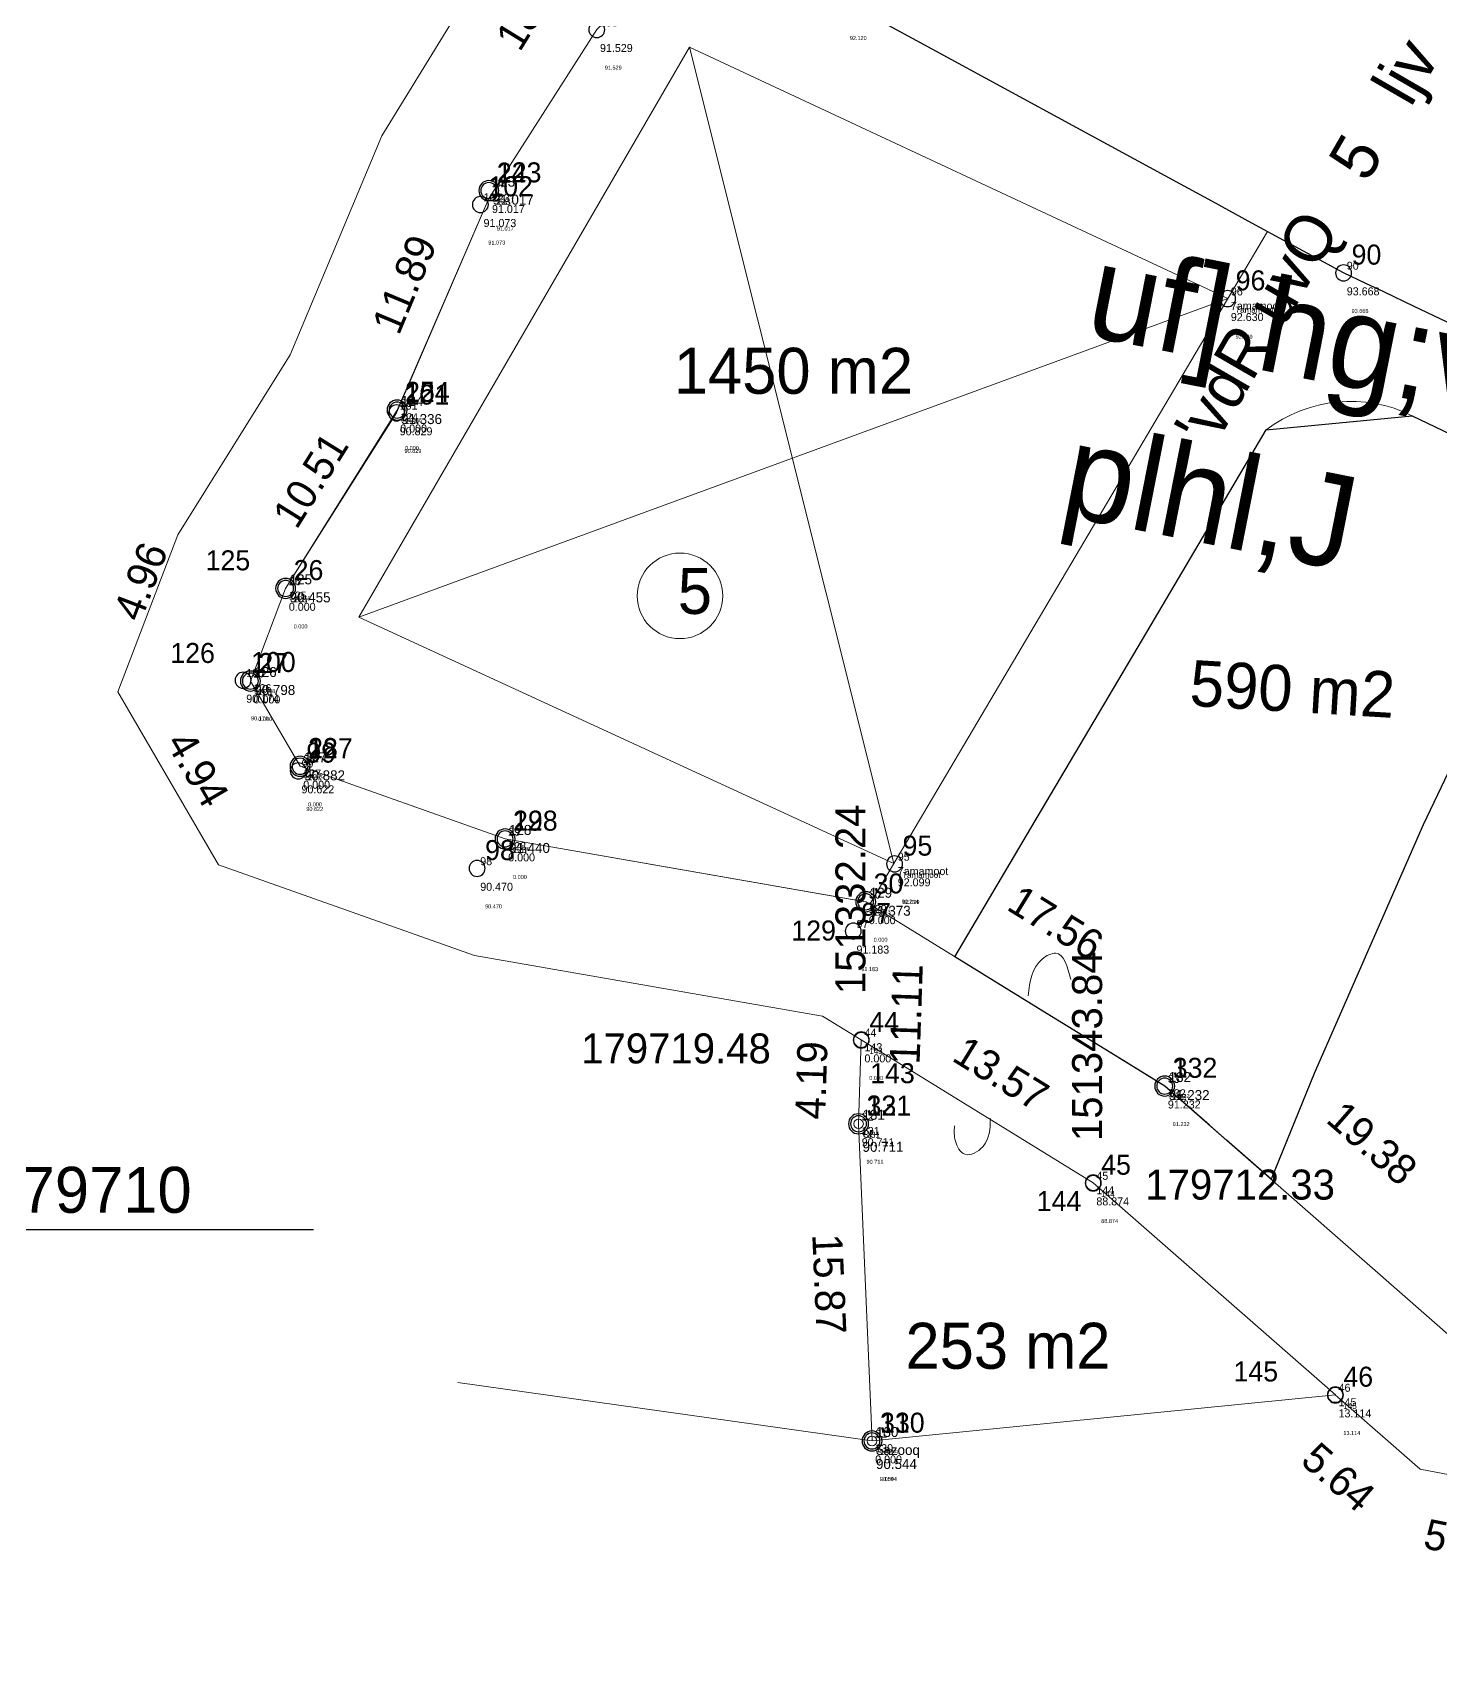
# Model space of a CAD drawing. Header units: millimetres. Extents: x 0 to 151572, y 0 to 180002.
# Drawn here: x 151290.8 to 151361.2, y 179687.8 to 179769.8 of the extents above; entities that cross this region are included whole.
import ezdxf

# ---------------------------------------------------------------- set-up
doc = ezdxf.new("R2010")
doc.units = ezdxf.units.MM
doc.layers.get('0').update_dxf_attribs({"linetype": 'CONTINUOUS'})
doc.layers.get('DEFPOINTS').update_dxf_attribs({"linetype": 'CONTINUOUS'})
for name, color, linetype in [('123', 7, 'CONTINUOUS'), ('124', 7, 'CONTINUOUS'), ('125', 7, 'CONTINUOUS'), ('126', 7, 'CONTINUOUS'), ('127', 7, 'CONTINUOUS'), ('128', 7, 'CONTINUOUS'), ('129', 7, 'CONTINUOUS'), ('130', 7, 'CONTINUOUS'), ('131', 7, 'CONTINUOUS'), ('132', 7, 'CONTINUOUS'), ('143', 7, 'CONTINUOUS'), ('144', 7, 'CONTINUOUS'), ('145', 7, 'CONTINUOUS'), ('5azooq', 7, 'CONTINUOUS'), ('7amamoot', 7, 'CONTINUOUS'), ('cr', 7, 'CONTINUOUS'), ('DIM', 12, 'CONTINUOUS'), ('DIM6', 2, 'CONTINUOUS'), ('FRAME', 7, 'CONTINUOUS'), ('LINE', 3, 'CONTINUOUS'), ('Point_Codes', 7, 'CONTINUOUS'), ('Point_Elevations', 7, 'CONTINUOUS'), ('Point_Names', 7, 'CONTINUOUS'), ('TEXT', 6, 'CONTINUOUS')]:
    doc.layers.add(name, color=color, linetype=linetype)
doc.styles.add('F1', font='f1.shx', dxfattribs={"height": 0.5})
doc.styles.add('MONOTEXT', font='txt')
doc.dimstyles.new('250', dxfattribs={"dimtxt": 1.5, "dimasz": 0.18, "dimexe": 0.18, "dimexo": 0.0625, "dimgap": 0.09, "dimtad": 0, "dimzin": 0, "dimdsep": 46, "dimtxsty": 'Standard', "dimcen": 0.09, "dimse1": 1, "dimse2": 1, "dimsd1": 1, "dimsd2": 1, "dimclrt": 2, "dimazin": 0, "dimtfac": 1, "dimtofl": 0, "dimtmove": 0, "dimatfit": 3, "dimfxl": 1, "dimtolj": 1, "dimtzin": 0, "dimarcsym": 0})

# ---------------------------------------------------------------- blocks, each defined once
blk = doc.blocks.new('CIRCLE', base_point=(100, 100))
at = {"color": 0}
for start, end in [(90, 270), (270, 90)]:
    blk.add_arc((100, 100), 100, start, end, dxfattribs=at)
at = {"flags": 1}
for tag in ['NAME', 'FEATURE_CODE']:
    blk.add_attdef(tag, (0, 0), '', height=1, dxfattribs=at)
blk = doc.blocks.new('*D50')
at = {"layer": 'DEFPOINTS', "color": 0, "transparency": 16777216}
for p in [(151301.697, 179737.421), (151304.184, 179733.157), (151300.307, 179730.895)]:
    blk.add_point(p, dxfattribs=at)
at = {"layer": 'DIM6', "color": 2, "lineweight": 0, "transparency": 16777216, "insert": (151299.063, 179733.028), "char_height": 1.5, "attachment_point": 5, "rotation": 300.25381}
blk.add_mtext('\\A1;4.94', dxfattribs=at)
blk = doc.blocks.new('*D49')
at = {"layer": 'DEFPOINTS', "color": 0, "transparency": 16777216}
for p in [(151303.462, 179742.052), (151295.253, 179739.878), (151301.697, 179737.421)]:
    blk.add_point(p, dxfattribs=at)
at = {"layer": 'DIM6', "color": 2, "lineweight": 0, "transparency": 16777216, "insert": (151296.215, 179742.403), "char_height": 1.5, "attachment_point": 5, "rotation": 69.13012}
blk.add_mtext('\\A1;4.96', dxfattribs=at)
blk = doc.blocks.new('*D48')
at = {"layer": 'DEFPOINTS', "color": 0, "transparency": 16777216}
for p in [(151309.032, 179750.965), (151301.928, 179743.01), (151303.462, 179742.052)]:
    blk.add_point(p, dxfattribs=at)
at = {"layer": 'DIM6', "color": 2, "lineweight": 0, "transparency": 16777216, "insert": (151304.713, 179747.467), "char_height": 1.5, "attachment_point": 5, "rotation": 58.00215}
blk.add_mtext('\\A1;10.51', dxfattribs=at)
blk = doc.blocks.new('*D47')
at = {"layer": 'DEFPOINTS', "color": 0, "transparency": 16777216}
for p in [(151313.62, 179761.935), (151307.113, 179751.768), (151309.032, 179750.965)]:
    blk.add_point(p, dxfattribs=at)
at = {"layer": 'DIM6', "color": 2, "lineweight": 0, "transparency": 16777216, "insert": (151309.407, 179757.253), "char_height": 1.5, "attachment_point": 5, "rotation": 67.3004}
blk.add_mtext('\\A1;11.89', dxfattribs=at)
blk = doc.blocks.new('*D46')
at = {"layer": 'DEFPOINTS', "color": 0, "transparency": 16777216}
for p in [(151323.25, 179777.588), (151311.04, 179763.522), (151313.62, 179761.935)]:
    blk.add_point(p, dxfattribs=at)
at = {"layer": 'DIM6', "color": 2, "lineweight": 0, "transparency": 16777216, "insert": (151315.855, 179771.348), "char_height": 1.5, "attachment_point": 5, "rotation": 58.40105}
blk.add_mtext('\\A1;18.38', dxfattribs=at)
blk = doc.blocks.new('*D20')
at = {"layer": 'DEFPOINTS', "color": 0, "transparency": 16777216}
for p in [(151350.496, 179720.697), (151347.411, 179717.173), (151361.991, 179704.412)]:
    blk.add_point(p, dxfattribs=at)
at = {"layer": 'DIM6', "color": 2, "lineweight": 0, "transparency": 16777216, "insert": (151357.786, 179714.317), "char_height": 1.5, "attachment_point": 5, "rotation": 318.80729}
blk.add_mtext('\\A1;19.38', dxfattribs=at)
blk = doc.blocks.new('*D19')
at = {"layer": 'DEFPOINTS', "color": 0, "transparency": 16777216}
for p in [(151332.105, 179715.287), (151330.97, 179699.356), (151332.778, 179699.432)]:
    blk.add_point(p, dxfattribs=at)
at = {"layer": 'DIM6', "color": 2, "lineweight": 0, "transparency": 16777216, "insert": (151330.634, 179707.283), "char_height": 1.5, "attachment_point": 5, "rotation": 272.43009}
blk.add_mtext('\\A1;15.87', dxfattribs=at)
blk = doc.blocks.new('*D18')
at = {"layer": 'DEFPOINTS', "color": 0, "transparency": 16777216}
for p in [(151332.466, 179726.387), (151332.105, 179715.287), (151334.308, 179715.215)]:
    blk.add_point(p, dxfattribs=at)
at = {"layer": 'DIM6', "color": 2, "lineweight": 0, "transparency": 16777216, "insert": (151334.488, 179720.765), "char_height": 1.5, "attachment_point": 5, "rotation": 88.13537}
blk.add_mtext('\\A1;11.11', dxfattribs=at)
blk = doc.blocks.new('*D16')
at = {"layer": 'DEFPOINTS', "color": 0, "transparency": 16777216}
for p in [(151355.944, 179701.732), (151360.187, 179698.018), (151358.216, 179695.766)]:
    blk.add_point(p, dxfattribs=at)
at = {"layer": 'DIM6', "color": 2, "lineweight": 0, "transparency": 16777216, "insert": (151356.094, 179697.622), "char_height": 1.5, "attachment_point": 5, "rotation": 318.80729}
blk.add_mtext('\\A1;5.64', dxfattribs=at)
blk = doc.blocks.new('*D15')
at = {"layer": 'DEFPOINTS', "color": 0, "transparency": 16777216}
for p in [(151360.187, 179698.018), (151365.73, 179696.888), (151365.112, 179693.858)]:
    blk.add_point(p, dxfattribs=at)
at = {"layer": 'DIM6', "color": 2, "lineweight": 0, "transparency": 16777216, "insert": (151362.34, 179694.423), "char_height": 1.5, "attachment_point": 5, "rotation": 348.47142}
blk.add_mtext('\\A1;5.66', dxfattribs=at)
blk = doc.blocks.new('*D13')
at = {"layer": 'DEFPOINTS', "color": 0, "transparency": 16777216}
for p in [(151334.614, 179729.871), (151332.466, 179726.387, 91.373), (151347.411, 179717.173, 91.232)]:
    blk.add_point(p, dxfattribs=at)
at = {"layer": 'DIM6', "color": 2, "lineweight": 0, "transparency": 16777216, "insert": (151341.968, 179725.337), "char_height": 1.5, "attachment_point": 5, "rotation": 328.34609}
blk.add_mtext('\\A1;17.56', dxfattribs=at)
blk = doc.blocks.new('*D11')
at = {"layer": 'DEFPOINTS', "color": 0, "transparency": 16777216}
for p in [(151333.456, 179721.35), (151332.284, 179719.45), (151343.836, 179712.328)]:
    blk.add_point(p, dxfattribs=at)
at = {"layer": 'DIM6', "color": 2, "lineweight": 0, "transparency": 16777216, "insert": (151339.232, 179717.789), "char_height": 1.5, "attachment_point": 5, "rotation": 328.34609}
blk.add_mtext('\\A1;13.57', dxfattribs=at)
blk = doc.blocks.new('*D10')
at = {"layer": 'DEFPOINTS', "color": 0, "transparency": 16777216}
for p in [(151329.821, 179719.556), (151332.241, 179719.477), (151332.105, 179715.287)]:
    blk.add_point(p, dxfattribs=at)
at = {"layer": 'DIM6', "color": 2, "lineweight": 0, "transparency": 16777216, "insert": (151329.753, 179717.461), "char_height": 1.5, "attachment_point": 5, "rotation": 88.13537}
blk.add_mtext('\\A1;4.19', dxfattribs=at)
blk = doc.blocks.new('*D7')
at = {"layer": 'DEFPOINTS', "color": 0, "transparency": 16777216}
for p in [(151343.543, 179713.574), (151343.836, 179712.328), (0, 0)]:
    blk.add_point(p, dxfattribs=at)
at = {"layer": 'DIM6', "color": 2, "lineweight": 0, "transparency": 16777216, "insert": (151343.543, 179719.164), "char_height": 1.5, "attachment_point": 5, "rotation": 90}
blk.add_mtext('\\A1;151343.84', dxfattribs=at)
blk = doc.blocks.new('*D6')
at = {"layer": 'DEFPOINTS', "color": 0, "transparency": 16777216}
for p in [(151343.836, 179712.328), (151345.592, 179712.238), (0, 0)]:
    blk.add_point(p, dxfattribs=at)
at = {"layer": 'DIM6', "color": 2, "lineweight": 0, "transparency": 16777216, "insert": (151351.182, 179712.238), "char_height": 1.5, "attachment_point": 5}
blk.add_mtext('\\A1;179712.33', dxfattribs=at)
blk = doc.blocks.new('*D5')
at = {"layer": 'DEFPOINTS', "color": 0, "transparency": 16777216}
for p in [(151331.71, 179720.918), (151332.241, 179719.477), (0, 0)]:
    blk.add_point(p, dxfattribs=at)
at = {"layer": 'DIM6', "color": 2, "lineweight": 0, "transparency": 16777216, "insert": (151331.71, 179726.508), "char_height": 1.5, "attachment_point": 5, "rotation": 90}
blk.add_mtext('\\A1;151332.24', dxfattribs=at)
blk = doc.blocks.new('*D4')
at = {"layer": 'DEFPOINTS', "color": 0, "transparency": 16777216}
for p in [(151328.569, 179719.044), (151332.241, 179719.477), (0, 0)]:
    blk.add_point(p, dxfattribs=at)
at = {"layer": 'DIM6', "color": 2, "lineweight": 0, "transparency": 16777216, "insert": (151322.979, 179719.044), "char_height": 1.5, "attachment_point": 5}
blk.add_mtext('\\A1;179719.48', dxfattribs=at)
blk = doc.blocks.new('A$C45845B06')
at = {"color": 30}
ref = blk.add_blockref('CIRCLE', (57.43, 92.684, 91.529), dxfattribs=dict(at, xscale=0.003999999986262992, yscale=0.003999999986262992, zscale=0.003999999986262992))
ref.add_attrib('NAME', '103', (57.59, 92.844, 91.529), dxfattribs={"height": 0.4})
ref.add_attrib('ELEVATION', '91.529', (57.59, 91.564, 91.529), dxfattribs={"height": 0.4})
ref = blk.add_blockref('CIRCLE', (51.608, 83.938, 91.073), dxfattribs=dict(at, xscale=0.003999999986262992, yscale=0.003999999986262992, zscale=0.003999999986262992))
ref.add_attrib('NAME', '102', (51.768, 84.098, 91.073), dxfattribs={"height": 0.4})
ref.add_attrib('ELEVATION', '91.073', (51.768, 82.818, 91.073), dxfattribs={"height": 0.4})
ref = blk.add_blockref('CIRCLE', (94.767, 80.522, 93.668), dxfattribs=dict(at, xscale=0.003999999986262992, yscale=0.003999999986262992, zscale=0.003999999986262992))
ref.add_attrib('NAME', '90', (94.927, 80.682, 93.668), dxfattribs={"height": 0.4})
ref.add_attrib('ELEVATION', '93.668', (94.927, 79.402, 93.668), dxfattribs={"height": 0.4})
ref = blk.add_blockref('CIRCLE', (47.417, 73.526, 90.829), dxfattribs=dict(at, xscale=0.003999999986262992, yscale=0.003999999986262992, zscale=0.003999999986262992))
ref.add_attrib('NAME', '101', (47.577, 73.686, 90.829), dxfattribs={"height": 0.4})
ref.add_attrib('ELEVATION', '90.829', (47.577, 72.406, 90.829), dxfattribs={"height": 0.4})
ref = blk.add_blockref('CIRCLE', (39.745, 60.159, 90.174), dxfattribs=dict(at, xscale=0.003999999986262992, yscale=0.003999999986262992, zscale=0.003999999986262992))
ref.add_attrib('NAME', '100', (39.905, 60.319, 90.174), dxfattribs={"height": 0.4})
ref.add_attrib('ELEVATION', '90.174', (39.905, 59.039, 90.174), dxfattribs={"height": 0.4})
ref = blk.add_blockref('CIRCLE', (42.507, 55.627, 90.622), dxfattribs=dict(at, xscale=0.003999999986262992, yscale=0.003999999986262992, zscale=0.003999999986262992))
ref.add_attrib('NAME', '99', (42.667, 55.787, 90.622), dxfattribs={"height": 0.4})
ref.add_attrib('ELEVATION', '90.622', (42.667, 54.507, 90.622), dxfattribs={"height": 0.4})
ref = blk.add_blockref('CIRCLE', (51.443, 50.756, 90.47), dxfattribs=dict(at, xscale=0.003999999986262992, yscale=0.003999999986262992, zscale=0.003999999986262992))
ref.add_attrib('NAME', '98', (51.603, 50.916, 90.47), dxfattribs={"height": 0.4})
ref.add_attrib('ELEVATION', '90.470', (51.603, 49.636, 90.47), dxfattribs={"height": 0.4})
ref = blk.add_blockref('CIRCLE', (70.254, 47.618, 91.183), dxfattribs=dict(at, xscale=0.003999999986262992, yscale=0.003999999986262992, zscale=0.003999999986262992))
ref.add_attrib('NAME', '97', (70.414, 47.778, 91.183), dxfattribs={"height": 0.4})
ref.add_attrib('ELEVATION', '91.183', (70.414, 46.498, 91.183), dxfattribs={"height": 0.4})
at = {"layer": '123', "color": 30}
ref = blk.add_blockref('CIRCLE', (52.032, 84.636, 91.017), dxfattribs=dict(at, xscale=0.003999999986262992, yscale=0.003999999986262992, zscale=0.003999999986262992))
ref.add_attrib('NAME', '24', (52.192, 84.796, 91.017), dxfattribs={"layer": '0', "height": 0.4})
ref.add_attrib('FEATURE_CODE', '123', (52.192, 84.076, 91.017), dxfattribs={"layer": '0', "height": 0.4})
ref.add_attrib('ELEVATION', '91.017', (52.192, 83.516, 91.017), dxfattribs={"layer": '0', "height": 0.4})
at = {"layer": '124', "color": 30}
ref = blk.add_blockref('CIRCLE', (47.443, 73.666), dxfattribs=dict(at, xscale=0.003999999986262992, yscale=0.003999999986262992, zscale=0.003999999986262992))
ref.add_attrib('NAME', '25', (47.603, 73.826), dxfattribs={"layer": '0', "height": 0.4})
ref.add_attrib('FEATURE_CODE', '124', (47.603, 73.106), dxfattribs={"layer": '0', "height": 0.4})
ref.add_attrib('ELEVATION', '0.000', (47.603, 72.546), dxfattribs={"layer": '0', "height": 0.4})
at = {"layer": '125', "color": 30}
ref = blk.add_blockref('CIRCLE', (41.874, 64.753), dxfattribs=dict(at, xscale=0.003999999986262992, yscale=0.003999999986262992, zscale=0.003999999986262992))
ref.add_attrib('NAME', '26', (42.034, 64.913), dxfattribs={"layer": '0', "height": 0.4})
ref.add_attrib('FEATURE_CODE', '125', (42.034, 64.193), dxfattribs={"layer": '0', "height": 0.4})
ref.add_attrib('ELEVATION', '0.000', (42.034, 63.633), dxfattribs={"layer": '0', "height": 0.4})
at = {"layer": '126', "color": 30}
ref = blk.add_blockref('CIRCLE', (40.109, 60.122), dxfattribs=dict(at, xscale=0.003999999986262992, yscale=0.003999999986262992, zscale=0.003999999986262992))
ref.add_attrib('NAME', '27', (40.269, 60.282), dxfattribs={"layer": '0', "height": 0.4})
ref.add_attrib('FEATURE_CODE', '126', (40.269, 59.562), dxfattribs={"layer": '0', "height": 0.4})
ref.add_attrib('ELEVATION', '0.000', (40.269, 59.002), dxfattribs={"layer": '0', "height": 0.4})
at = {"layer": '127', "color": 30}
ref = blk.add_blockref('CIRCLE', (42.596, 55.858), dxfattribs=dict(at, xscale=0.003999999986262992, yscale=0.003999999986262992, zscale=0.003999999986262992))
ref.add_attrib('NAME', '28', (42.756, 56.018), dxfattribs={"layer": '0', "height": 0.4})
ref.add_attrib('FEATURE_CODE', '127', (42.756, 55.298), dxfattribs={"layer": '0', "height": 0.4})
ref.add_attrib('ELEVATION', '0.000', (42.756, 54.738), dxfattribs={"layer": '0', "height": 0.4})
at = {"layer": '128', "color": 30}
ref = blk.add_blockref('CIRCLE', (52.842, 52.227), dxfattribs=dict(at, xscale=0.003999999986262992, yscale=0.003999999986262992, zscale=0.003999999986262992))
ref.add_attrib('NAME', '29', (53.002, 52.387), dxfattribs={"layer": '0', "height": 0.4})
ref.add_attrib('FEATURE_CODE', '128', (53.002, 51.667), dxfattribs={"layer": '0', "height": 0.4})
ref.add_attrib('ELEVATION', '0.000', (53.002, 51.107), dxfattribs={"layer": '0', "height": 0.4})
at = {"layer": '129', "color": 30}
ref = blk.add_blockref('CIRCLE', (70.872, 49.089), dxfattribs=dict(at, xscale=0.003999999986262992, yscale=0.003999999986262992, zscale=0.003999999986262992))
ref.add_attrib('NAME', '30', (71.032, 49.249), dxfattribs={"layer": '0', "height": 0.4})
ref.add_attrib('FEATURE_CODE', '129', (71.032, 48.529), dxfattribs={"layer": '0', "height": 0.4})
ref.add_attrib('ELEVATION', '0.000', (71.032, 47.969), dxfattribs={"layer": '0', "height": 0.4})
at = {"layer": '130', "color": 30}
ref = blk.add_blockref('CIRCLE', (71.189, 22.133), dxfattribs=dict(at, xscale=0.003999999986262992, yscale=0.003999999986262992, zscale=0.003999999986262992))
ref.add_attrib('NAME', '31', (71.349, 22.293), dxfattribs={"layer": '0', "height": 0.4})
ref.add_attrib('FEATURE_CODE', '130', (71.349, 21.573), dxfattribs={"layer": '0', "height": 0.4})
ref.add_attrib('ELEVATION', '0.000', (71.349, 21.013), dxfattribs={"layer": '0', "height": 0.4})
at = {"layer": '131', "color": 30}
ref = blk.add_blockref('CIRCLE', (70.516, 37.988, 90.711), dxfattribs=dict(at, xscale=0.003999999986262992, yscale=0.003999999986262992, zscale=0.003999999986262992))
ref.add_attrib('NAME', '32', (70.676, 38.148, 90.711), dxfattribs={"layer": '0', "height": 0.4})
ref.add_attrib('FEATURE_CODE', '131', (70.676, 37.428, 90.711), dxfattribs={"layer": '0', "height": 0.4})
ref.add_attrib('ELEVATION', '90.711', (70.676, 36.868, 90.711), dxfattribs={"layer": '0', "height": 0.4})
at = {"layer": '132', "color": 30}
ref = blk.add_blockref('CIRCLE', (85.823, 39.874, 91.232), dxfattribs=dict(at, xscale=0.003999999986262992, yscale=0.003999999986262992, zscale=0.003999999986262992))
ref.add_attrib('NAME', '33', (85.983, 40.034, 91.232), dxfattribs={"layer": '0', "height": 0.4})
ref.add_attrib('FEATURE_CODE', '132', (85.983, 39.314, 91.232), dxfattribs={"layer": '0', "height": 0.4})
ref.add_attrib('ELEVATION', '91.232', (85.983, 38.754, 91.232), dxfattribs={"layer": '0', "height": 0.4})
at = {"layer": '143', "color": 30}
ref = blk.add_blockref('CIRCLE', (70.653, 42.178), dxfattribs=dict(at, xscale=0.003999999986262992, yscale=0.003999999986262992, zscale=0.003999999986262992))
ref.add_attrib('NAME', '44', (70.813, 42.338), dxfattribs={"layer": '0', "height": 0.4})
ref.add_attrib('FEATURE_CODE', '143', (70.813, 41.618), dxfattribs={"layer": '0', "height": 0.4})
ref.add_attrib('ELEVATION', '0.000', (70.813, 41.058), dxfattribs={"layer": '0', "height": 0.4})
at = {"layer": '144', "color": 30}
ref = blk.add_blockref('CIRCLE', (82.248, 35.029, 88.874), dxfattribs=dict(at, xscale=0.003999999986262992, yscale=0.003999999986262992, zscale=0.003999999986262992))
ref.add_attrib('NAME', '45', (82.408, 35.189, 88.874), dxfattribs={"layer": '0', "height": 0.4})
ref.add_attrib('FEATURE_CODE', '144', (82.408, 34.469, 88.874), dxfattribs={"layer": '0', "height": 0.4})
ref.add_attrib('ELEVATION', '88.874', (82.408, 33.909, 88.874), dxfattribs={"layer": '0', "height": 0.4})
at = {"layer": '145', "color": 30}
ref = blk.add_blockref('CIRCLE', (94.356, 24.433, 13.114), dxfattribs=dict(at, xscale=0.003999999986262992, yscale=0.003999999986262992, zscale=0.003999999986262992))
ref.add_attrib('NAME', '46', (94.516, 24.593, 13.114), dxfattribs={"layer": '0', "height": 0.4})
ref.add_attrib('FEATURE_CODE', '145', (94.516, 23.873, 13.114), dxfattribs={"layer": '0', "height": 0.4})
ref.add_attrib('ELEVATION', '13.114', (94.516, 23.313, 13.114), dxfattribs={"layer": '0', "height": 0.4})
at = {"layer": '7amamoot', "color": 30}
ref = blk.add_blockref('CIRCLE', (88.971, 79.236, 92.63), dxfattribs=dict(at, xscale=0.003999999986262992, yscale=0.003999999986262992, zscale=0.003999999986262992))
ref.add_attrib('NAME', '96', (89.131, 79.396, 92.63), dxfattribs={"layer": '0', "height": 0.4})
ref.add_attrib('FEATURE_CODE', '7amamoot', (89.131, 78.676, 92.63), dxfattribs={"layer": '0', "height": 0.4})
ref.add_attrib('ELEVATION', '92.630', (89.131, 78.116, 92.63), dxfattribs={"layer": '0', "height": 0.4})
ref = blk.add_blockref('CIRCLE', (72.318, 50.98, 92.099), dxfattribs=dict(at, xscale=0.003999999986262992, yscale=0.003999999986262992, zscale=0.003999999986262992))
ref.add_attrib('NAME', '95', (72.478, 51.14, 92.099), dxfattribs={"layer": '0', "height": 0.4})
ref.add_attrib('FEATURE_CODE', '7amamoot', (72.478, 50.42, 92.099), dxfattribs={"layer": '0', "height": 0.4})
ref.add_attrib('ELEVATION', '92.099', (72.478, 49.86, 92.099), dxfattribs={"layer": '0', "height": 0.4})
at = {"layer": 'Point_Codes', "color": 6, "char_height": 0.3, "attachment_point": 1, "style": 'MONOTEXT'}
for s, insert in [('123', (52.432, 84.236, 91.017)), ('7amamoot', (89.371, 78.836, 92.63)), ('124', (47.843, 73.266)), ('125', (42.274, 64.353)), ('126', (40.509, 59.722)), ('127', (42.996, 55.458)), ('128', (53.242, 51.827)), ('7amamoot', (72.718, 50.58, 92.099)), ('129', (71.272, 48.689)), ('143', (71.053, 41.778)), ('132', (86.223, 39.474, 91.232)), ('131', (70.916, 37.588, 90.711)), ('144', (82.648, 34.629, 88.874)), ('145', (94.756, 24.033, 13.114)), ('130', (71.589, 21.733))]:
    blk.add_mtext(s, dxfattribs=dict(at, insert=insert))
at = {"layer": 'Point_Elevations', "color": 4, "char_height": 0.2, "attachment_point": 1, "style": 'MONOTEXT'}
for s, insert in [('92.120', (70.079, 92.363, 92.12)), ('91.529', (57.83, 90.884, 91.529)), ('91.017', (52.432, 82.836, 91.017)), ('91.073', (52.008, 82.138, 91.073)), ('93.668', (95.167, 78.722, 93.668)), ('92.630', (89.371, 77.436, 92.63)), ('90.829', (47.817, 71.726, 90.829)), ('0.000', (47.843, 71.866)), ('0.000', (42.274, 62.953)), ('90.174', (40.145, 58.359, 90.174)), ('0.000', (40.509, 58.322)), ('90.622', (42.907, 53.827, 90.622)), ('0.000', (42.996, 54.058)), ('0.000', (53.242, 50.427)), ('90.470', (51.843, 48.956, 90.47)), ('92.099', (72.718, 49.18, 92.099)), ('0.000', (71.272, 47.289)), ('91.183', (70.654, 45.818, 91.183)), ('0.000', (71.053, 40.378)), ('91.232', (86.223, 38.074, 91.232)), ('90.711', (70.916, 36.188, 90.711)), ('88.874', (82.648, 33.229, 88.874)), ('13.114', (94.756, 22.633, 13.114)), ('0.000', (71.589, 20.333))]:
    blk.add_mtext(s, dxfattribs=dict(at, insert=insert))
at = {"layer": 'Point_Names', "color": 1, "char_height": 1, "width": 1, "attachment_point": 7, "style": 'MONOTEXT'}
for s, insert in [('102', (52.008, 84.338, 91.073)), ('24', (52.432, 85.036, 91.017)), ('90', (95.167, 80.922, 93.668)), ('96', (89.371, 79.636, 92.63)), ('25', (47.843, 74.066)), ('101', (47.817, 73.926, 90.829)), ('26', (42.274, 65.153)), ('100', (40.145, 60.559, 90.174)), ('27', (40.509, 60.522)), ('99', (42.907, 56.027, 90.622)), ('28', (42.996, 56.258)), ('29', (53.242, 52.627)), ('98', (51.843, 51.156, 90.47)), ('95', (72.718, 51.38, 92.099)), ('30', (71.272, 49.489)), ('97', (70.654, 48.018, 91.183)), ('44', (71.053, 42.578)), ('33', (86.223, 40.274, 91.232)), ('32', (70.916, 38.388, 90.711)), ('45', (82.648, 35.429, 88.874)), ('46', (94.756, 24.833, 13.114)), ('31', (71.589, 22.533))]:
    blk.add_mtext(s, dxfattribs=dict(at, insert=insert))

msp = doc.modelspace()

# ---------------------------------------------------------------- linework, layer by layer
at = {"color": 7}
msp.add_line((151285, 179710), (151304.858, 179710), dxfattribs=at)
at = {"layer": 'DIM', "color": 7, "lineweight": 0}
for p, q in [((151347.411, 179717.173), (151332.466, 179726.387)), ((151343.836, 179712.328), (151332.241, 179719.477)), ((151347.411, 179717.173, 91.232), (151361.991, 179704.412)), ((151343.836, 179712.328, 88.874), (151355.944, 179701.732, 13.114))]:
    msp.add_line(p, q, dxfattribs=at)
at = {"layer": 'DIM', "color": 7, "lineweight": 0, "flags": 128}
for points in [[(151332.466, 179726.387), (151314.431, 179729.526), (151304.184, 179733.157), (151301.697, 179737.421), (151303.462, 179742.052), (151309.032, 179750.965), (151313.62, 179761.535)], [(151355.944, 179701.732), (151332.778, 179699.432), (151332.105, 179715.287), (151332.241, 179719.477)]]:
    msp.add_lwpolyline(points, dxfattribs=at)
at = {"layer": 'DIM6', "color": 7, "lineweight": 0}
for p, q in [((151331.268, 179771.462, 92.12), (151356.356, 179757.821, 93.668)), ((151331.268, 179771.462, 94.935), (151352.545, 179759.893, 94.935)), ((151319.018, 179769.983, 91.529), (151313.62, 179761.535, 91.017)), ((151352.545, 179759.893, 94.935), (151356.356, 179757.821, 94.935)), ((151356.356, 179757.821, 93.668), (151383.681, 179744.848, 94.165)), ((151356.356, 179757.821, 94.935), (151383.681, 179744.848, 94.935)), ((151366.179, 179747.623, 97.687), (151359.64, 179750.751, 97.687)), ((151332.241, 179719.477), (151330.3, 179720.674))]:
    msp.add_line(p, q, dxfattribs=at)
at = {"layer": 'DIM6', "color": 7, "lineweight": 0, "elevation": 94.253, "flags": 128}
msp.add_lwpolyline([(151371.209, 179818.256), (151361.687, 179806.423), (151349.214, 179796.578), (151341.348, 179790.175), (151329.969, 179779.289), (151324.339, 179775.388), (151331.268, 179771.462), (151356.356, 179757.821), (151383.681, 179744.848), (151397.085, 179739.829), (151416.936, 179728.929), (151448.835, 179719.6)], dxfattribs=at)
at = {"layer": 'DIM6', "color": 7, "lineweight": 0, "flags": 128}
msp.add_lwpolyline([(151330.3, 179720.674), (151312.903, 179723.701), (151300.108, 179728.236), (151295.068, 179736.877), (151298.064, 179744.735), (151303.685, 179753.731), (151308.265, 179764.681), (151314.709, 179775.156), (151295.058, 179785.002), (151289.411, 179786.652), (151277.836, 179791.079), (151266.89, 179795.833)], dxfattribs=at)
at = {"layer": 'DIM6', "color": 0, "elevation": 93.5, "flags": 128}
msp.add_lwpolyline([(151391.67, 179778.474), (151384.031, 179767.907), (151375.332, 179755.873), (151371.532, 179750.616), (151364.338, 179754.031), (151362.762, 179754.78), (151361.495, 179755.381), (151359.888, 179756.144), (151358.36, 179756.87), (151357.461, 179757.296), (151356.356, 179757.821), (151355.371, 179758.357), (151353.553, 179759.345), (151351.771, 179760.314), (151349.801, 179761.385), (151348.209, 179762.251), (151343.022, 179765.071), (151335.781, 179769.008), (151331.268, 179771.462)], dxfattribs=at)
at = {"layer": 'DIM6', "color": 7, "lineweight": 0, "elevation": 92.679, "flags": 128}
msp.add_lwpolyline([(151352.545, 179759.893), (151331.268, 179771.462), (151324.339, 179775.388), (151319.018, 179769.983), (151313.62, 179761.535), (151309.005, 179750.825), (151303.462, 179742.052), (151301.697, 179737.421), (151304.184, 179733.157), (151314.431, 179729.526), (151332.46, 179726.388), (151332.664, 179726.265)], close=True, dxfattribs=at)
at = {"layer": 'DIM6', "color": 1, "elevation": 92.571, "flags": 128}
msp.add_lwpolyline([(151352.731, 179712.517), (151350.494, 179714.475), (151349.647, 179715.216), (151347.411, 179717.173), (151344.932, 179718.702), (151341.543, 179720.791), (151336.921, 179723.64), (151340.505, 179729.703), (151346.297, 179739.5), (151349.899, 179745.593), (151352.487, 179749.97), (151359.786, 179750.682), (151368.189, 179746.668), (151360.33, 179730.23), (151354.884, 179717.806), (151352.731, 179712.517)], close=True, dxfattribs=at)
at = {"layer": 'DIM6', "color": 7, "lineweight": 0}
for centre, radius in [((151323.176, 179741.678), 2.138), ((151332.241, 179719.477), 0.371), ((151343.836, 179712.328), 0.371), ((151355.94, 179701.737, 9.449), 0.371)]:
    msp.add_circle(centre, radius, dxfattribs=at)
msp.add_arc((151356.71, 179744.441, 97.687), 6.957, 63.76457, 127.37227, dxfattribs=at)
for points in [[(151342.713, 179722.494), (151341.957, 179723.815), (151341.295, 179723.532), (151340.586, 179721.691)], [(151338.696, 179715.557), (151338.318, 179714.142), (151337.42, 179713.764), (151336.947, 179714.425), (151336.9, 179715.18)]]:
    msp.add_spline(points, degree=3, dxfattribs=at)
at = {"layer": 'LINE', "color": 7, "lineweight": 0}
for p, q in [((151332.778, 179699.432), (151312.064, 179702.362)), ((151355.94, 179701.737, 9.449), (151360.187, 179698.018, -13.435))]:
    msp.add_line(p, q, dxfattribs=at)
at = {"layer": 'LINE', "color": 7, "lineweight": 0, "flags": 128}
msp.add_lwpolyline([(151407.968, 179692.119), (151407.324, 179692.469), (151386.062, 179695.398), (151365.73, 179696.888), (151365.167, 179697.071), (151360.187, 179698.018)], dxfattribs=at)
at = {"layer": 'LINE', "color": 7, "lineweight": 0}
for centre in [(151332.105, 179715.287, 90.711), (151332.778, 179699.432, 90.544)]:
    msp.add_circle(centre, 0.24, dxfattribs=at)
at = {"layer": 'TEXT', "color": 7, "lineweight": 0}
for p, q in [((151323.655, 179769.098, 92.319), (151307.121, 179740.606, 91.358)), ((151323.655, 179769.098, 92.319), (151350.56, 179756.535, 92.63)), ((151333.863, 179728.293, 92.214), (151323.655, 179769.098, 92.319)), ((151352.545, 179759.893, 92.679), (151332.664, 179726.265, 92.185)), ((151350.56, 179756.535, 92.63), (151307.121, 179740.606, 91.358)), ((151352.487, 179749.97, 92.571), (151336.921, 179723.64, 92.183)), ((151307.121, 179740.606, 91.358), (151333.863, 179728.293, 92.214))]:
    msp.add_line(p, q, dxfattribs=at)

# ---------------------------------------------------------------- block references
at = {"color": 7, "lineweight": 0}
msp.add_blockref('A$C45845B06', (151261.588, 179677.299), dxfattribs=at)
at = {"color": 7}
ref = msp.add_blockref('CIRCLE', (151313.62, 179761.935, 91.017), dxfattribs=dict(at, xscale=0.005, yscale=0.005, zscale=0.005))
ref.add_attrib('NAME', '123', (151313.82, 179762.135, 91.017), dxfattribs={"height": 0.5})
ref.add_attrib('ELEVATION', '91.017', (151313.82, 179761.235, 91.017), dxfattribs={"height": 0.5})
ref = msp.add_blockref('CIRCLE', (151309.032, 179750.965, 91.336), dxfattribs=dict(at, xscale=0.005, yscale=0.005, zscale=0.005))
ref.add_attrib('NAME', '124', (151309.232, 179751.165, 91.336), dxfattribs={"height": 0.5})
ref.add_attrib('ELEVATION', '91.336', (151309.232, 179750.265, 91.336), dxfattribs={"height": 0.5})
ref = msp.add_blockref('CIRCLE', (151303.462, 179742.052, 90.455), dxfattribs=dict(at, xscale=0.005, yscale=0.005, zscale=0.005))
ref.add_attrib('NAME', '125', (151303.662, 179742.252, 90.455), dxfattribs={"height": 0.5})
ref.add_attrib('ELEVATION', '90.455', (151303.662, 179741.352, 90.455), dxfattribs={"height": 0.5})
ref = msp.add_blockref('CIRCLE', (151301.697, 179737.421, 90.798), dxfattribs=dict(at, xscale=0.005, yscale=0.005, zscale=0.005))
ref.add_attrib('NAME', '126', (151301.897, 179737.621, 90.798), dxfattribs={"height": 0.5})
ref.add_attrib('ELEVATION', '90.798', (151301.897, 179736.721, 90.798), dxfattribs={"height": 0.5})
ref = msp.add_blockref('CIRCLE', (151304.184, 179733.157, 90.882), dxfattribs=dict(at, xscale=0.005, yscale=0.005, zscale=0.005))
ref.add_attrib('NAME', '127', (151304.384, 179733.357, 90.882), dxfattribs={"height": 0.5})
ref.add_attrib('ELEVATION', '90.882', (151304.384, 179732.457, 90.882), dxfattribs={"height": 0.5})
ref = msp.add_blockref('CIRCLE', (151314.431, 179729.526, 91.44), dxfattribs=dict(at, xscale=0.005, yscale=0.005, zscale=0.005))
ref.add_attrib('NAME', '128', (151314.631, 179729.726, 91.44), dxfattribs={"height": 0.5})
ref.add_attrib('ELEVATION', '91.440', (151314.631, 179728.826, 91.44), dxfattribs={"height": 0.5})
ref = msp.add_blockref('CIRCLE', (151332.466, 179726.387, 91.373), dxfattribs=dict(at, xscale=0.005, yscale=0.005, zscale=0.005))
ref.add_attrib('NAME', '129', (151332.666, 179726.587, 91.373), dxfattribs={"height": 0.5})
ref.add_attrib('ELEVATION', '91.373', (151332.666, 179725.687, 91.373), dxfattribs={"height": 0.5})
ref = msp.add_blockref('CIRCLE', (151347.411, 179717.173, 91.232), dxfattribs=dict(at, xscale=0.005, yscale=0.005, zscale=0.005))
ref.add_attrib('NAME', '132', (151347.611, 179717.373, 91.232), dxfattribs={"height": 0.5})
ref.add_attrib('ELEVATION', '91.232', (151347.611, 179716.473, 91.232), dxfattribs={"height": 0.5})
at = {"layer": '5azooq', "color": 7}
ref = msp.add_blockref('CIRCLE', (151332.778, 179699.432, 90.544), dxfattribs=dict(at, xscale=0.005, yscale=0.005, zscale=0.005))
ref.add_attrib('NAME', '130', (151332.978, 179699.632, 90.544), dxfattribs={"layer": '0', "height": 0.5})
ref.add_attrib('FEATURE_CODE', '5azooq', (151332.978, 179698.732, 90.544), dxfattribs={"layer": '0', "height": 0.5})
ref.add_attrib('ELEVATION', '90.544', (151332.978, 179698.032, 90.544), dxfattribs={"layer": '0', "height": 0.5})
at = {"layer": 'cr', "color": 7}
ref = msp.add_blockref('CIRCLE', (151332.105, 179715.287, 90.711), dxfattribs=dict(at, xscale=0.005, yscale=0.005, zscale=0.005))
ref.add_attrib('NAME', '131', (151332.305, 179715.487, 90.711), dxfattribs={"layer": '0', "height": 0.5})
ref.add_attrib('FEATURE_CODE', 'cr', (151332.305, 179714.587, 90.711), dxfattribs={"layer": '0', "height": 0.5})
ref.add_attrib('ELEVATION', '90.711', (151332.305, 179713.887, 90.711), dxfattribs={"layer": '0', "height": 0.5})

# ---------------------------------------------------------------- texts
at = {"layer": 'FRAME', "color": 7, "style": 'F1'}
for s, height, rotation, p in [("'vdR uvQ   5   ljv", 2.34375, 59.94054, (151349.815, 179748.945)), ('uf] hg;vdL', 4.6875, 348.85001, (151343.319, 179754.721)), ('plhl,J', 4.6875, 348.85001, (151342.08, 179745.745))]:
    msp.add_text(s, height=height, rotation=rotation, dxfattribs=at).set_placement(p)
at = {"layer": 'Point_Codes', "color": 7, "char_height": 0.2, "width": 0.8, "attachment_point": 1, "style": 'MONOTEXT'}
for s, insert in [('cr', (151332.505, 179714.887, 90.711)), ('5azooq', (151333.178, 179699.032, 90.544))]:
    msp.add_mtext(s, dxfattribs=dict(at, insert=insert))
at = {"layer": 'Point_Elevations', "color": 7, "char_height": 0.2, "width": 1.4, "attachment_point": 1, "style": 'MONOTEXT'}
for s, insert in [('91.017', (151314.02, 179761.535, 91.017)), ('91.336', (151309.432, 179750.565, 91.336)), ('90.455', (151303.862, 179741.652, 90.455)), ('90.798', (151302.097, 179737.021, 90.798)), ('90.882', (151304.584, 179732.757, 90.882)), ('91.440', (151314.831, 179729.126, 91.44)), ('92.214', (151334.263, 179726.493, 92.214)), ('91.373', (151332.866, 179725.987, 91.373)), ('91.232', (151347.811, 179716.773, 91.232)), ('90.711', (151332.505, 179713.487, 90.711)), ('90.544', (151333.178, 179697.632, 90.544))]:
    msp.add_mtext(s, dxfattribs=dict(at, insert=insert))
at = {"layer": 'Point_Names', "color": 7, "char_height": 1, "width": 3, "attachment_point": 7, "style": 'MONOTEXT'}
for s, insert in [('123', (151314.02, 179762.335, 91.017)), ('124', (151309.432, 179751.365, 91.336)), ('125', (151299.46, 179742.94, 90.455)), ('126', (151297.695, 179738.309, 90.798)), ('127', (151304.584, 179733.557, 90.882)), ('128', (151314.831, 179729.926, 91.44)), ('129', (151328.745, 179724.435, 91.373)), ('143', (151332.686, 179717.303, 90.711)), ('132', (151347.811, 179717.573, 91.232)), ('131', (151332.505, 179715.687, 90.711)), ('144', (151341.011, 179710.925, 90.711)), ('145', (151350.851, 179702.393, 90.711)), ('130', (151333.178, 179699.832, 90.544))]:
    msp.add_mtext(s, dxfattribs=dict(at, insert=insert))
at = {"layer": 'TEXT', "color": 7}
for s, height, p in [('1450 m2', 2.2984, (151322.87, 179751.779, -95.788)), ('5', 2.298, (151323.068, 179740.775)), ('179710', 2.2984, (151288.506, 179710.837)), ('253 m2', 2.2984, (151334.45, 179703.042))]:
    msp.add_text(s, height=height, dxfattribs=at).set_placement(p)
msp.add_text('590 m2', height=2.2984, rotation=356.57885, dxfattribs=at).set_placement((151348.617, 179736.186, -35.303))

# ---------------------------------------------------------------- dimensions: what is measured, and where the dimension line sits
at = {"layer": 'DIM6', "color": 7, "lineweight": 0}
for p1, p2, distance, picture, middle in [((151323.25, 179777.588), (151313.62, 179761.935), -3.029, '*D46', (151315.855, 179771.348)), ((151313.62, 179761.935), (151309.032, 179750.965), -2.08, '*D47', (151309.407, 179757.253)), ((151309.032, 179750.965), (151303.462, 179742.052), -1.809, '*D48', (151304.713, 179747.467)), ((151332.466, 179726.387), (151332.105, 179715.287), 2.204, '*D18', (151334.488, 179720.765)), ((151343.836, 179712.328), (151332.284, 179719.45), -2.232, '*D11', (151339.232, 179717.789)), ((151361.991, 179704.412), (151347.411, 179717.173), -4.683, '*D20', (151357.786, 179714.317)), ((151332.105, 179715.287), (151332.778, 179699.432), -1.809, '*D19', (151330.634, 179707.283)), ((151355.944, 179701.732), (151360.187, 179698.018), -2.993, '*D16', (151356.094, 179697.622)), ((151360.187, 179698.018), (151365.73, 179696.888), -3.092, '*D15', (151362.34, 179694.423))]:
    dim = msp.add_aligned_dim(p1=p1, p2=p2, distance=distance, dimstyle='250', dxfattribs=at)
    dim.commit()
    dim.dimension.update_dxf_attribs({"geometry": picture, "text_midpoint": middle})
for base, p1, p2, angle, picture, middle in [((151295.253, 179739.878), (151303.462, 179742.052), (151301.697, 179737.421), 249.13012, '*D49', (151296.215, 179742.403)), ((151300.307, 179730.895), (151301.697, 179737.421), (151304.184, 179733.157), 300.25381, '*D50', (151299.063, 179733.028)), ((151334.614, 179729.871), (151347.411, 179717.173, 91.232), (151332.466, 179726.387, 91.373), 148.34609, '*D13', (151341.968, 179725.337)), ((151329.821, 179719.556), (151332.105, 179715.287), (151332.241, 179719.477), 88.13537, '*D10', (151329.753, 179717.461))]:
    dim = msp.add_linear_dim(base=base, p1=p1, p2=p2, angle=angle, dimstyle='250', dxfattribs=at)
    dim.commit()
    dim.dimension.update_dxf_attribs({"geometry": picture, "text_midpoint": middle, "dimtype": 161})
for feature_location, offset, dtype, picture, middle in [((151332.241, 179719.477), (-0.531, 1.441), 1, '*D5', (151331.71, 179726.508)), ((151343.836, 179712.328), (-0.294, 1.246), 1, '*D7', (151343.543, 179719.164)), ((151332.241, 179719.477), (-3.672, -0.433), 0, '*D4', (151322.979, 179719.044)), ((151343.836, 179712.328), (1.756, -0.09), 0, '*D6', (151351.182, 179712.238))]:
    dim = msp.add_ordinate_dim(feature_location=feature_location, offset=offset, dtype=dtype, origin=(0, 0), dimstyle='250', dxfattribs=at)
    dim.commit()
    dim.dimension.update_dxf_attribs({"geometry": picture, "text_midpoint": middle})

doc.saveas('drawing.dxf')
